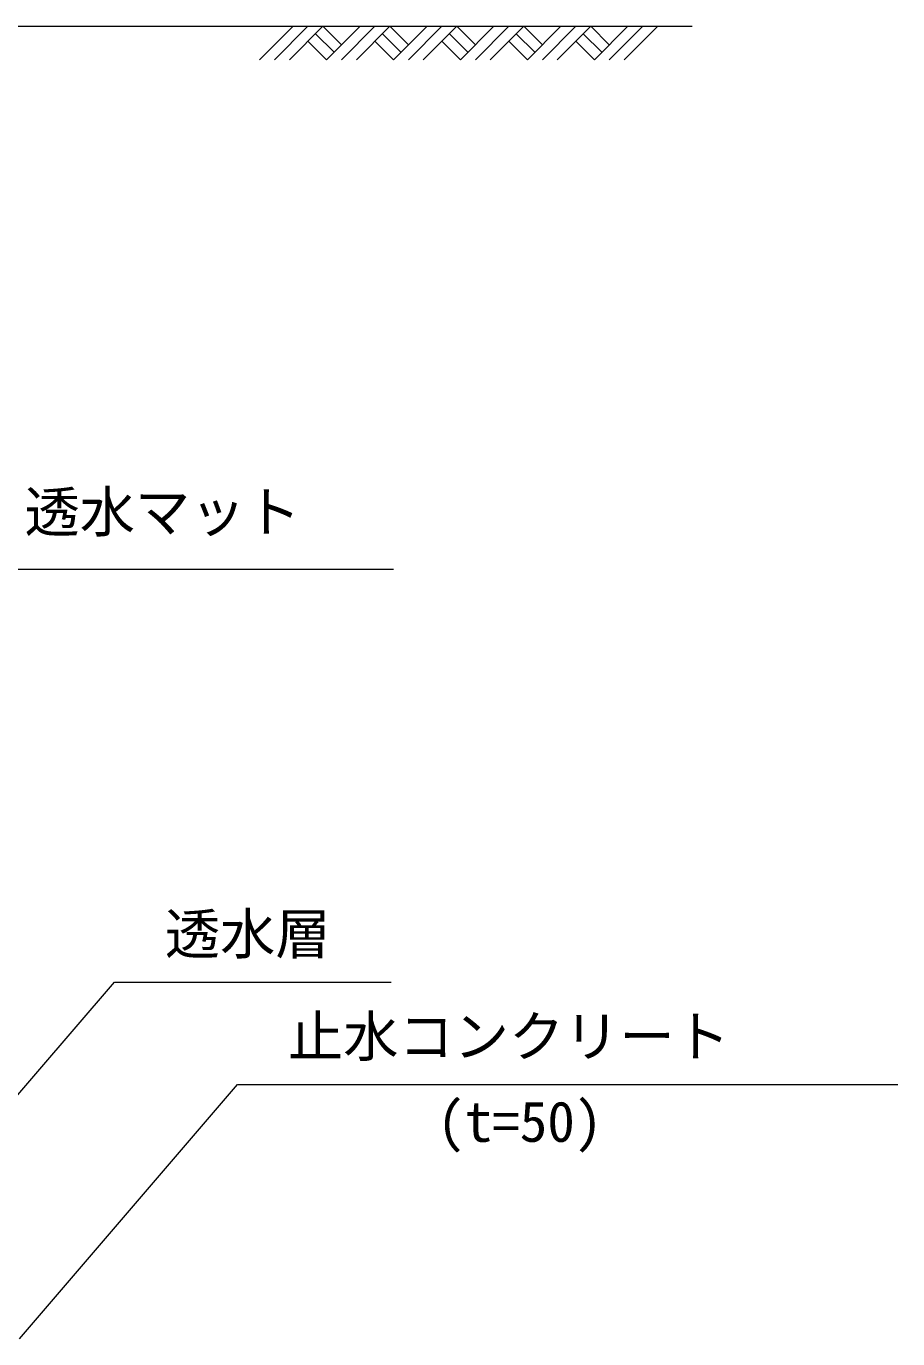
# Model space of a CAD drawing. Units: millimetres, scale not verified. Extents: x 0 to 252300, y 59400 to 118800.
# Drawn here: x 223604 to 229125, y 91708 to 100023 of the extents above; entities that cross this region are included whole.
import ezdxf
from ezdxf.enums import TextEntityAlignment as Align

# ---------------------------------------------------------------- set-up
doc = ezdxf.new("R2010")
doc.units = ezdxf.units.MM
doc.header["$LTSCALE"] = 300
for name, color, linetype, lineweight in [('D-DCR', 7, 'Continuous', 18), ('D-STR', 1, 'Continuous', 18), ('D-STR-HTXT', 7, 'Continuous', 18)]:
    doc.layers.add(name, color=color, linetype=linetype, lineweight=lineweight)
doc.styles.add('ＭＳ ゴシック', font='')
doc.styles.get('ＭＳ ゴシック').set_extended_font_data('MS Gothic')

msp = doc.modelspace()

# ---------------------------------------------------------------- linework, layer by layer
at = {"layer": 'D-DCR'}
for p, q in [((225082, 99810.7), (225294.1, 100022.8)), ((225176.2, 99810.7), (225388.4, 100022.8)), ((225270.5, 99810.7), (225482.7, 100022.8)), ((225435.5, 99975.7), (225553.4, 99857.8)), ((225482.7, 100022.8), (225600.5, 99905)), ((225506.2, 99810.7), (225718.4, 100022.8)), ((225600.5, 99810.7), (225812.6, 100022.8)), ((225694.8, 99810.7), (225906.9, 100022.8)), ((225859.8, 99975.7), (225977.6, 99857.8)), ((225906.9, 100022.8), (226024.8, 99905)), ((225930.5, 99810.7), (226142.6, 100022.8)), ((226024.8, 99810.7), (226236.9, 100022.8)), ((226119.1, 99810.7), (226331.2, 100022.8)), ((226284, 99975.7), (226401.9, 99857.8)), ((226331.2, 100022.8), (226449, 99905)), ((226354.8, 99810.7), (226566.9, 100022.8)), ((226449, 99810.7), (226661.2, 100022.8)), ((226543.3, 99810.7), (226755.4, 100022.8)), ((226708.3, 99975.7), (226826.2, 99857.8)), ((226755.4, 100022.8), (226873.3, 99905)), ((226779, 99810.7), (226991.2, 100022.8)), ((226873.3, 99810.7), (227085.4, 100022.8)), ((226967.6, 99810.7), (227179.7, 100022.8)), ((227132.6, 99975.7), (227250.4, 99857.8)), ((227179.7, 100022.8), (227297.6, 99905)), ((227203.3, 99810.7), (227415.4, 100022.8)), ((227297.6, 99810.7), (227509.7, 100022.8)), ((227391.8, 99810.7), (227604, 100022.8)), ((225388.4, 99928.5), (225506.2, 99810.7)), ((225812.6, 99928.5), (225930.5, 99810.7)), ((226236.9, 99928.5), (226354.8, 99810.7)), ((226661.2, 99928.5), (226779, 99810.7)), ((227085.4, 99928.5), (227203.3, 99810.7))]:
    msp.add_line(p, q, dxfattribs=at)
at = {"layer": 'D-STR'}
msp.add_line((222155.6, 100022.8), (227822.3, 100022.8), dxfattribs=at)
at = {"layer": 'D-STR-HTXT'}
for p, q in [((222368.7, 96584.2), (225930.2, 96584.2)), ((222949.5, 92553.2), (224161.7, 93967.7)), ((224161.7, 93967.7), (225916, 93967.7)), ((223561.3, 91708), (224941.7, 93318.7)), ((224941.7, 93318.7), (229124.9, 93318.7))]:
    msp.add_line(p, q, dxfattribs=at)

# ---------------------------------------------------------------- texts
at = {"layer": 'D-STR-HTXT', "color": 1, "style": 'ＭＳ ゴシック'}
for s, p in [('透水マット', (223592.5, 96741.4)), ('透水層', (224481.7, 94067.7)), ('止水コンクリート', (225261.7, 93418.7)), ('(t=50)', (226206.4, 92878.6))]:
    msp.add_text(s, height=256.6, dxfattribs=at).set_placement(p, align=Align.BOTTOM_LEFT)

doc.saveas('drawing.dxf')
